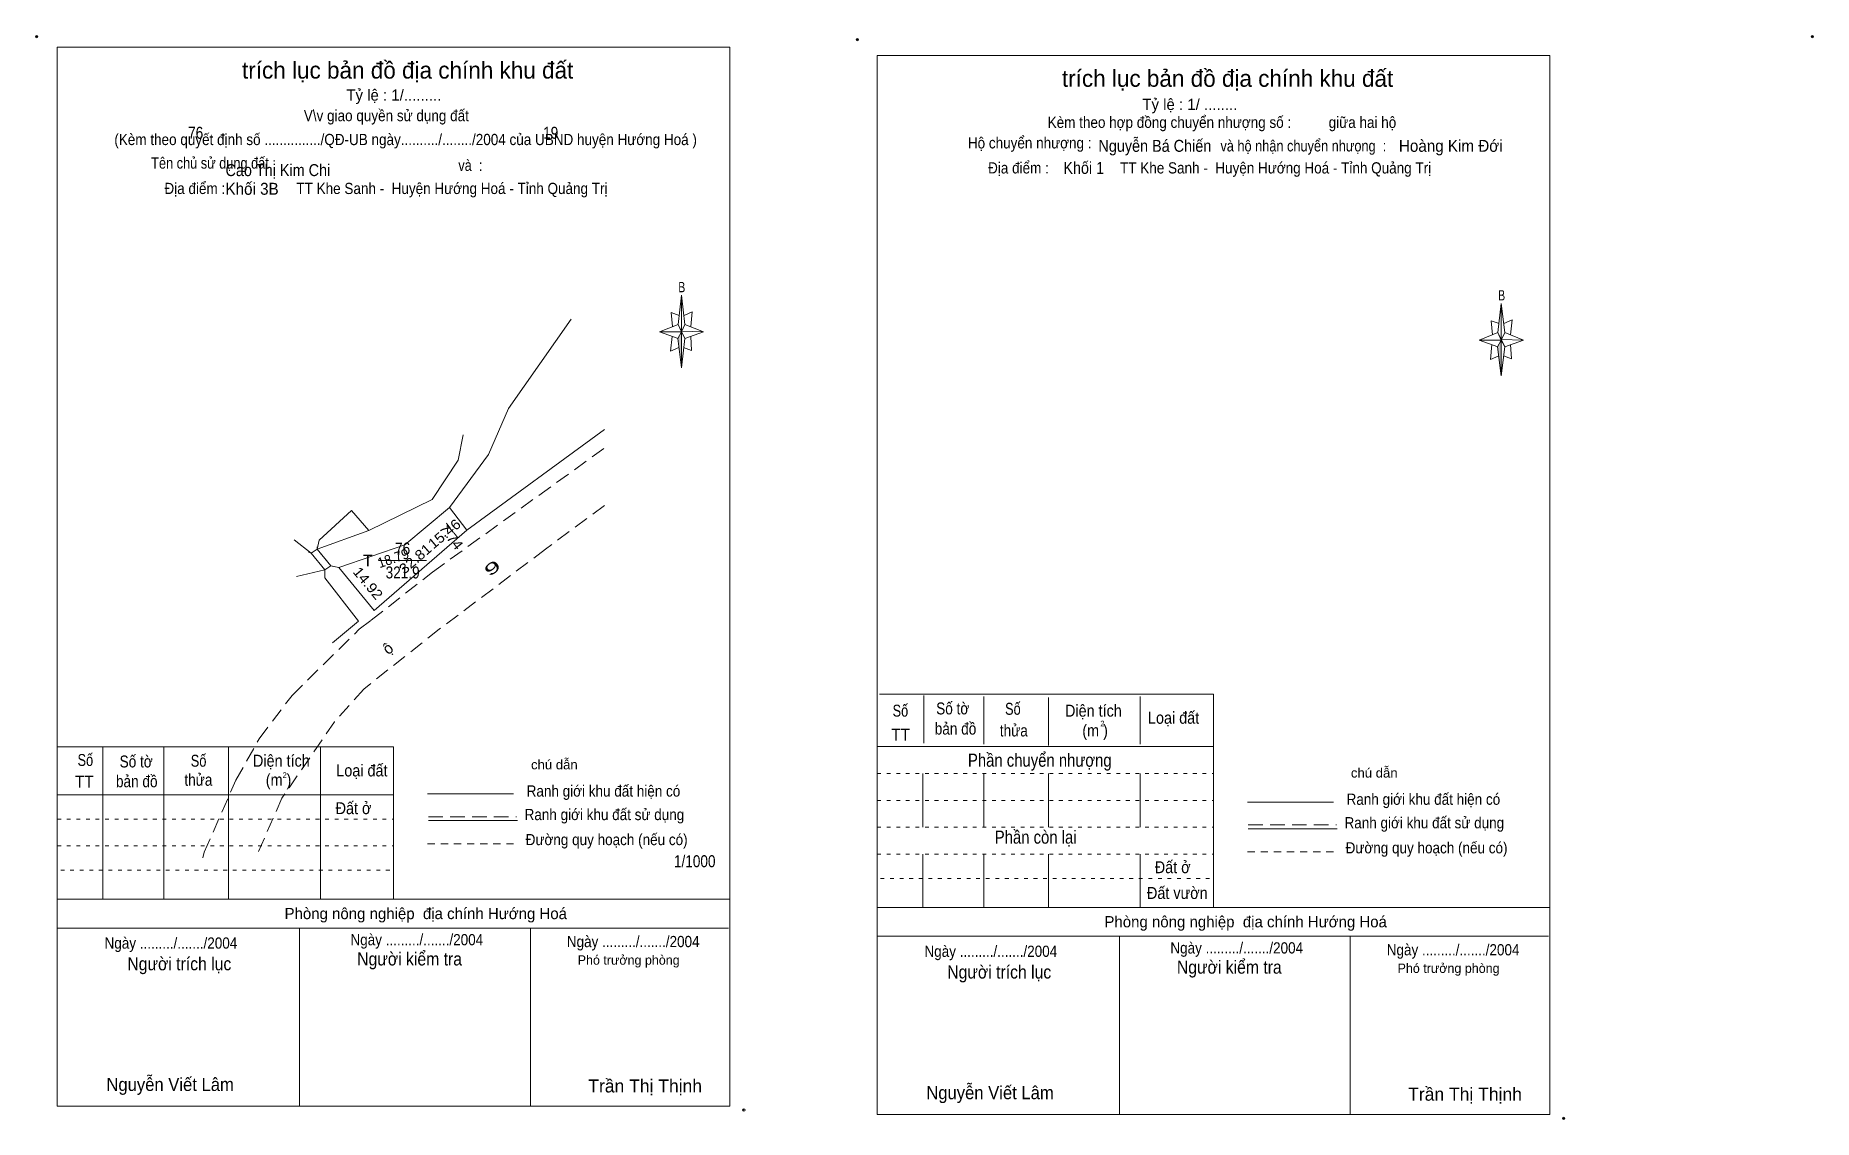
# Model space of a CAD drawing. Header units: centimetres. Extents: x 0.4 to 48, y 0.7 to 29.8.
import ezdxf
from ezdxf.enums import TextEntityAlignment as Align

# ---------------------------------------------------------------- set-up
doc = ezdxf.new("R2010")
doc.units = ezdxf.units.CM
doc.header["$LTSCALE"] = 0.13
doc.header["$PDMODE"] = 32
doc.header["$PDSIZE"] = 0.065
for name, pattern in [('DOTTED', [1.5, 0.3, -1.2]), ('MEDIUM_DASHED', [4.5, 3, -1.5]), ('SHORT_DASHED', [2.7, 1.5, -1.2])]:
    doc.linetypes.add(name, pattern=pattern)
for name, color, linetype, lineweight in [('1', 7, 'DOTTED', 13), ('33', 7, 'Continuous', 13), ('34', 7, 'Continuous', 13), ('5', 7, 'Continuous', 13)]:
    doc.layers.add(name, color=color, linetype=linetype, lineweight=lineweight)
doc.layers.add('51', color=7, linetype='Continuous')

msp = doc.modelspace()

# ---------------------------------------------------------------- hatches: boundary and pattern name
at = {"layer": '5'}
for points in [[(17.7, 21.83), (17.7, 20.87), (17.6, 21.65)], [(39.64, 21.61), (39.64, 20.65), (39.54, 21.43)]]:
    msp.add_hatch(color=256, dxfattribs=at).paths.add_polyline_path(points)

# ---------------------------------------------------------------- linework, layer by layer
at = {"layer": '1', "linetype": 'Continuous'}
for p, q in [((7.79, 15.91), (7.72, 15.93)), ((22.94, 10.73), (31.94, 10.73))]:
    msp.add_line(p, q, dxfattribs=at)
at = {"layer": '1'}
for p, q in [((22.94, 10.01), (31.94, 10.01)), ((22.94, 9.29), (31.94, 9.29)), ((22.94, 9.29), (31.94, 9.29)), ((1, 8.79), (10, 8.79)), ((22.94, 8.57), (31.94, 8.57)), ((22.94, 8.57), (31.94, 8.57)), ((1, 8.07), (10, 8.07)), ((22.94, 7.85), (31.94, 7.85)), ((22.94, 7.85), (31.94, 7.85)), ((1.09, 7.42), (10, 7.42)), ((23.03, 7.2), (31.94, 7.2)), ((23.03, 7.2), (31.94, 7.2))]:
    msp.add_line(p, q, dxfattribs=at)
at = {"layer": '1', "linetype": 'Continuous'}
for points in [[(7.79, 15.91), (8.16, 15.46), (8.16, 15.36)], [(7.95, 16.08), (7.95, 16.01), (8.32, 15.57), (8.39, 15.55)]]:
    msp.add_lwpolyline(points, dxfattribs=at)
at = {"layer": '33'}
msp.add_line((9.6, 15.71), (10.88, 15.71), dxfattribs=at)
at = {"layer": '34'}
for p, q in [((11.96, 16.52), (15.64, 19.22)), ((11.96, 16.52), (11.49, 17.13)), ((9.34, 16.51), (8.87, 17.05)), ((7.95, 16.01), (9.34, 16.51)), ((8.53, 15.52), (8.32, 15.57))]:
    msp.add_line(p, q, dxfattribs=at)
at = {"layer": '34', "linetype": 'MEDIUM_DASHED'}
msp.add_line((7.95, 16.01), (8.32, 15.57), dxfattribs=at)
at = {"layer": '34'}
for points in [[(11.49, 17.13), (12.54, 18.55), (13.07, 19.78), (14.75, 22.17)], [(9.34, 16.51), (11.03, 17.34), (11.73, 18.4), (11.86, 19.07)], [(8.53, 15.52), (10.3, 16.13), (11.49, 17.13)], [(8.87, 17.05), (8.01, 16.25), (7.95, 16.01)], [(7.34, 16.26), (7.79, 15.91), (7.95, 16.01)], [(8.53, 15.52), (9.48, 14.37), (11.96, 16.52)], [(7.4, 15.28), (8.16, 15.46), (8.32, 15.57)], [(8.16, 15.36), (8.16, 15.25), (9.06, 14.09), (8.36, 13.51)]]:
    msp.add_lwpolyline(points, dxfattribs=at)
at = {"layer": '34', "linetype": 'MEDIUM_DASHED'}
for points in [[(4.89, 7.75), (4.93, 7.9), (5.78, 9.83), (6.4, 10.94), (7.28, 12.1), (9.08, 13.87), (9.4, 14.11), (11.04, 15.4), (15.64, 18.72)], [(15.64, 17.18), (14.06, 16.01), (11.22, 13.87), (9.2, 12.27), (8.42, 11.39), (7.01, 9.35), (6.31, 7.75)]]:
    msp.add_lwpolyline(points, dxfattribs=at)
at = {"layer": '34'}
msp.add_lwpolyline([(11.96, 16.52), (11.49, 17.13), (10.3, 16.13), (8.53, 15.52), (9.48, 14.37)], close=True, dxfattribs=at)
at = {"layer": '5'}
for p, q in [((17.61, 22.03), (17.7, 22.81)), ((39.55, 21.81), (39.64, 22.59)), ((17.79, 22.03), (18.29, 21.83)), ((17.61, 21.65), (17.11, 21.83)), ((17.79, 21.65), (17.7, 20.87)), ((17.97, 21.33), (17.76, 21.41)), ((17.95, 21.71), (17.97, 21.33)), ((39.55, 21.43), (39.05, 21.61)), ((39.73, 21.43), (39.64, 20.65)), ((39.73, 21.81), (40.23, 21.61)), ((39.89, 21.49), (39.91, 21.11)), ((39.91, 21.11), (39.7, 21.19)), ((23, 12.13), (31.94, 12.13)), ((24.19, 12.1), (24.19, 10.82)), ((25.79, 12.07), (25.79, 10.79)), ((27.52, 12.04), (27.52, 10.76)), ((29.98, 12.07), (29.98, 10.79)), ((31.94, 12.13), (31.94, 6.42)), ((1, 10.72), (10, 10.72)), ((2.22, 10.72), (2.22, 6.64)), ((3.85, 10.72), (3.85, 6.64)), ((5.58, 10.72), (5.58, 6.64)), ((8.04, 10.72), (8.04, 6.64)), ((10, 10.72), (10, 6.64)), ((24.16, 10.01), (24.16, 8.57)), ((25.79, 10.01), (25.79, 8.57)), ((27.52, 10.01), (27.52, 8.57)), ((29.98, 10.01), (29.98, 8.57)), ((1, 9.44), (10, 9.44)), ((10.91, 9.46), (13.21, 9.46)), ((32.85, 9.24), (35.15, 9.24)), ((10.93, 8.75), (13.31, 8.75)), ((32.87, 8.53), (35.25, 8.53)), ((24.16, 7.85), (24.16, 6.42)), ((25.79, 7.85), (25.79, 6.42)), ((27.52, 7.85), (27.52, 6.42)), ((29.98, 7.85), (29.98, 6.42)), ((1, 6.64), (19, 6.64)), ((22.94, 6.42), (40.94, 6.42)), ((1, 5.87), (18.96, 5.87)), ((7.48, 5.87), (7.48, 1.1)), ((13.66, 5.87), (13.66, 1.1)), ((22.94, 5.65), (40.9, 5.65)), ((29.42, 5.65), (29.42, 0.88)), ((35.6, 5.65), (35.6, 0.88))]:
    msp.add_line(p, q, dxfattribs=at)
at = {"layer": '5', "linetype": 'MEDIUM_DASHED'}
for p, q in [((10.93, 8.85), (13.29, 8.85)), ((32.87, 8.63), (35.23, 8.63))]:
    msp.add_line(p, q, dxfattribs=at)
at = {"layer": '5', "linetype": 'SHORT_DASHED'}
for p, q in [((10.91, 8.13), (13.29, 8.13)), ((32.85, 7.91), (35.23, 7.91))]:
    msp.add_line(p, q, dxfattribs=at)
at = {"layer": '5'}
for points in [[(1, 29.45), (19, 29.45), (19, 1.1), (1, 1.1)], [(22.94, 29.23), (40.94, 29.23), (40.94, 0.88), (22.94, 0.88)], [(17.7, 22.81), (17.79, 22.03), (17.7, 21.83)], [(39.64, 22.59), (39.73, 21.81), (39.64, 21.61)], [(17.7, 21.83), (17.11, 21.83), (17.61, 22.03), (17.79, 21.65), (18.29, 21.83), (17.7, 21.85)], [(17.7, 21.83), (17.7, 20.87), (17.6, 21.65)], [(39.64, 21.61), (39.05, 21.61), (39.55, 21.81), (39.73, 21.43), (40.23, 21.61), (39.64, 21.63)], [(39.64, 21.61), (39.64, 20.65), (39.54, 21.43)]]:
    msp.add_lwpolyline(points, close=True, dxfattribs=at)
for points in [[(17.77, 22.27), (17.99, 22.37), (17.95, 21.97)], [(17.7, 21.83), (17.61, 22.03), (17.11, 21.83)], [(17.64, 22.27), (17.43, 22.35), (17.46, 21.97)], [(39.58, 22.05), (39.37, 22.13), (39.4, 21.75)], [(39.71, 22.05), (39.93, 22.15), (39.89, 21.75)], [(17.45, 21.71), (17.41, 21.31), (17.63, 21.41)], [(17.7, 21.83), (17.79, 21.65), (18.29, 21.83)], [(39.64, 21.61), (39.55, 21.81), (39.05, 21.61)], [(39.39, 21.49), (39.35, 21.09), (39.57, 21.19)], [(39.64, 21.61), (39.73, 21.43), (40.23, 21.61)]]:
    msp.add_lwpolyline(points, dxfattribs=at)
for p in [(0.45, 29.73), (22.41, 29.65), (47.96, 29.73), (19.37, 1), (41.31, 0.78)]:
    msp.add_point(p, dxfattribs=at)

# ---------------------------------------------------------------- texts
at = {"layer": '1', "width": 1.9}
msp.add_text('9', height=0.3, rotation=36.979, dxfattribs=at).set_placement((12.73, 15.388), align=Align.CENTER)
at = {"layer": '1'}
msp.add_text('ộ', height=0.3, rotation=38.448, dxfattribs=at).set_placement((9.938, 13.24), align=Align.CENTER)
at = {"layer": '1', "width": 0.8}
for p in [(28.965, 11.27), (7.085, 9.89)]:
    msp.add_text('2', height=0.15, dxfattribs=at).set_placement(p, align=Align.CENTER)
at = {"layer": '33', "width": 0.85}
for s, p in [('76', (10.24, 15.87)), ('321.9', (10.24, 15.23))]:
    msp.add_text(s, height=0.32, dxfattribs=at).set_placement(p, align=Align.CENTER)
at = {"layer": '33'}
msp.add_text('T', height=0.32, dxfattribs=at).set_placement((9.44, 15.55), align=Align.RIGHT)
at = {"layer": '34'}
for s, width, p in [('76', 0.85, (4.5, 27)), ('19', 0.85, (14, 27)), ('Nguyễn Bá Chiến', 0.9, (28.86, 26.65)), ('Hoàng Kim Đới', 0.95, (36.9, 26.65)), ('Cao Thị Kim Chi', 0.9, (5.5, 26)), ('Khối 1', 0.9, (27.92, 26.06)), ('Khối 3B', 0.95, (5.5, 25.5))]:
    msp.add_text(s, height=0.32, dxfattribs=dict(at, width=width)).set_placement(p)
at = {"layer": '5'}
for s, height, p in [('trích lục bản đồ địa chính khu đất', 0.45, (10.375, 28.61)), ('trích lục bản đồ địa chính khu đất', 0.45, (32.315, 28.39)), ('Tỷ lệ : 1/.........', 0.3, (10.005, 28.02)), ('Tỷ lệ : 1/ ........', 0.3, (31.305, 27.77)), ('Phòng nông nghiệp  địa chính Hướng Hoá ', 0.3, (10.915, 6.11)), ('Phòng nông nghiệp  địa chính Hướng Hoá ', 0.3, (32.855, 5.89)), ('Phó trưởng phòng ', 0.25, (16.335, 4.89)), ('Phó trưởng phòng ', 0.25, (38.275, 4.67)), ('Trần Thị Thịnh', 0.35, (16.73, 1.47)), ('Trần Thị Thịnh', 0.35, (38.67, 1.25))]:
    msp.add_text(s, height=height, dxfattribs=at).set_placement(p, align=Align.CENTER)
for s, height, width, p in [('V\\v giao quyền sử dụng đất ', 0.3, 0.9, (9.855, 27.47)), ('Kèm theo hợp đồng chuyển nhượng số :          giữa hai hộ ', 0.3, 0.9, (32.215, 27.29)), ('(Kèm theo quyết định số .............../QĐ-UB ngày........../......../2004 của UBND huyện Hướng Hoá )', 0.3, 0.9, (10.32, 26.83)), ('Hộ chuyển nhượng :', 0.3, 0.9, (27.02, 26.74)), ('và hộ nhận chuyển nhưọng  : ', 0.3, 0.85, (34.39, 26.66)), ('Tên chủ sử dụng đất :', 0.3, 0.85, (5.18, 26.2)), ('và  : ', 0.3, 0.85, (12.1, 26.14)), ('Địa điểm :                   TT Khe Sanh -  Huyện Hướng Hoá - Tỉnh Quảng Trị ', 0.3, 0.9, (31.885, 26.07)), ('Địa điểm :                   TT Khe Sanh -  Huyện Hướng Hoá - Tỉnh Quảng Trị ', 0.3, 0.9, (9.845, 25.52)), ('B', 0.276, 0.75, (17.71, 22.89)), ('B', 0.276, 0.75, (39.65, 22.67)), ('Số tờ', 0.32, 0.85, (24.96, 11.59)), ('Số', 0.32, 0.8, (26.57, 11.58)), ('Số', 0.32, 0.8, (23.56, 11.53)), ('Diện tích', 0.32, 0.9, (28.725, 11.53)), ('Loại đất', 0.32, 0.9, (30.87, 11.34)), ('TT', 0.32, 0.95, (23.565, 10.89)), ('bản đồ', 0.32, 0.85, (25.035, 11.05)), ('thửa', 0.32, 0.85, (26.595, 11)), ('(m )', 0.32, 0.9, (28.77, 11)), ('Số', 0.32, 0.8, (1.75, 10.21)), ('Số tờ', 0.32, 0.85, (3.11, 10.17)), ('Số', 0.32, 0.8, (4.78, 10.19)), ('Diện tích', 0.32, 0.9, (6.995, 10.19)), ('Phần chuyển nhượng ', 0.35, 0.85, (27.345, 10.19)), ('bản đồ', 0.32, 0.85, (3.125, 9.64)), ('thửa', 0.32, 0.85, (4.775, 9.68)), ('(m )', 0.32, 0.9, (6.92, 9.68)), ('Loại đất', 0.32, 0.9, (9.15, 9.93)), ('chú dẫn', 0.25, 1.05, (14.3, 10.12)), ('chú dẫn', 0.25, 1.05, (36.24, 9.9)), ('TT', 0.32, 0.95, (1.725, 9.63)), ('Ranh giới khu đất hiện có ', 0.3, 0.9, (15.665, 9.39)), ('Đất ở ', 0.32, 0.9, (8.98, 8.92)), ('Ranh giới khu đất sử dụng', 0.3, 0.9, (15.64, 8.76)), ('Ranh giới khu đất hiện có ', 0.3, 0.9, (37.605, 9.17)), ('Ranh giới khu đất sử dụng', 0.3, 0.9, (37.58, 8.54)), ('Đường quy hoạch (nếu có)', 0.3, 0.9, (15.7, 8.09)), ('Phần còn lại ', 0.35, 0.85, (27.235, 8.13)), ('Đường quy hoạch (nếu có)', 0.3, 0.9, (37.64, 7.87)), ('Đất ở ', 0.32, 0.9, (30.9, 7.34)), ('Đất vườn', 0.32, 0.9, (30.97, 6.65)), ('Ngày ........./......./2004', 0.3, 0.9, (10.62, 5.41)), ('Ngày ........./......./2004', 0.3, 0.9, (4.04, 5.32)), ('Người kiểm tra ', 0.35, 0.9, (10.485, 4.87)), ('Ngày ........./......./2004', 0.3, 0.9, (16.41, 5.36)), ('Ngày ........./......./2004', 0.3, 0.9, (25.98, 5.1)), ('Ngày ........./......./2004', 0.3, 0.9, (32.56, 5.19)), ('Ngày ........./......./2004', 0.3, 0.9, (38.35, 5.14)), ('Người trích lục', 0.35, 0.9, (4.265, 4.74)), ('Người trích lục', 0.35, 0.9, (26.205, 4.52)), ('Người kiểm tra ', 0.35, 0.9, (32.42, 4.65)), ('Nguyễn Viết Lâm ', 0.35, 0.95, (4.08, 1.51)), ('Nguyễn Viết Lâm ', 0.35, 0.95, (26.02, 1.29))]:
    msp.add_text(s, height=height, dxfattribs=dict(at, width=width)).set_placement(p, align=Align.CENTER)
at = {"layer": '51'}
for s, rotation, width, p in [('15.46', 39.882, 1.1, (11.443, 16.32)), ('7.74', 308.128, 1.1, (11.432, 16.268)), ('18.79', 19.139, 0.95, (10.031, 15.643)), ('32.81', 40.81, 1.1, (10.667, 15.655)), ('14.92', 309.835, 1.1, (9.21, 15.017))]:
    msp.add_text(s, height=0.27, rotation=rotation, dxfattribs=dict(at, width=width)).set_placement(p, align=Align.CENTER)
at = {"layer": '51', "width": 0.85}
msp.add_text('1/1000', height=0.32, dxfattribs=at).set_placement((17.5, 7.5))

doc.saveas('drawing.dxf')
